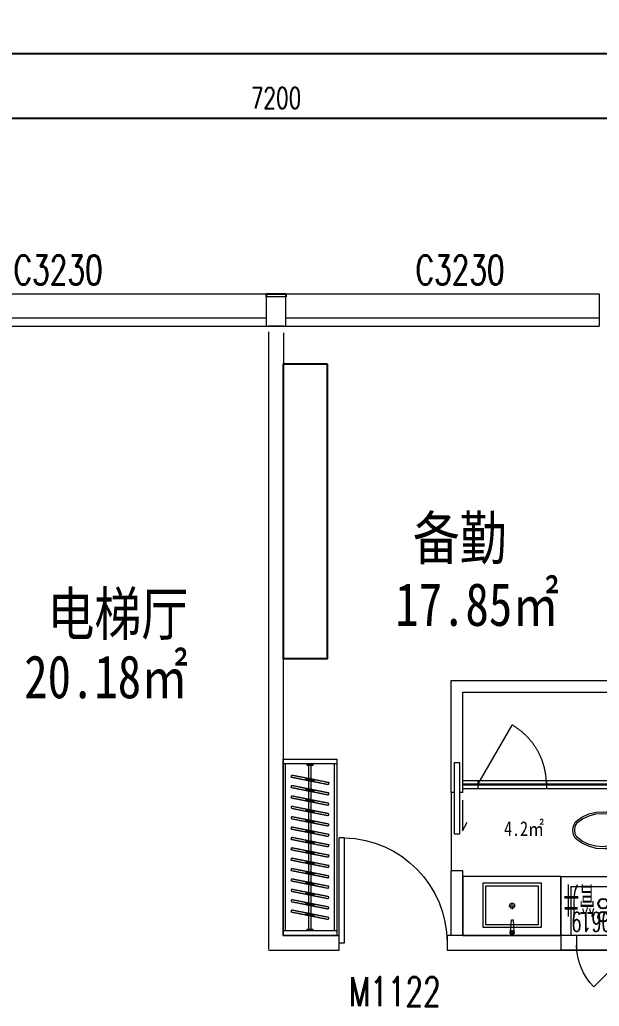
# Model space of a CAD drawing. Header units: millimetres. Extents: x 164760 to 3716174, y -1766400 to 11969.
# Drawn here: x 3686970 to 3692886, y -1642586 to -1632517 of the extents above; entities that cross this region are included whole.
import ezdxf

# ---------------------------------------------------------------- set-up
doc = ezdxf.new("R2010")
doc.units = ezdxf.units.MM
doc.header["$LTSCALE"] = 1000
doc.set_wipeout_variables(frame=1)
for name, pattern in [('DASH', [0.35, 0.25, -0.1]), ('DOT', [0.2, 0.1, -0.1]), ('HIDDEN', [0.375, 0.25, -0.125, 0, 0])]:
    doc.linetypes.add(name, pattern=pattern)
doc.layers.get('0').update_dxf_attribs({"color": 253, "linetype": 'CONTINUOUS'})
doc.layers.get('Defpoints').update_dxf_attribs({"color": 250, "linetype": 'CONTINUOUS', "lineweight": 0})
for name, color, linetype in [('AXIS', 253, 'CONTINUOUS'), ('DIM_LEAD', 253, 'CONTINUOUS'), ('FC-Text Annotation', 253, 'CONTINUOUS'), ('FF-FIXT', 253, 'CONTINUOUS'), ('SURFACE', 253, 'CONTINUOUS'), ('VPIPE-污水', 253, 'CONTINUOUS'), ('VPIPE-热给水', 253, 'CONTINUOUS'), ('VPIPE-给水', 253, 'CONTINUOUS'), ('WINDOW_TEXT', 253, 'CONTINUOUS'), ('填充', 253, 'CONTINUOUS'), ('平面家具', 253, 'CONTINUOUS'), ('洁具', 253, 'CONTINUOUS'), ('风道（排气道）', 253, 'CONTINUOUS')]:
    doc.layers.add(name, color=color, linetype=linetype)
for name, color, linetype, lineweight in [('DOOR【门】', 253, 'CONTINUOUS', 0), ('FF-Door【门】', 253, 'CONTINUOUS', 0), ('FF-FIXT【洁具】', 253, 'CONTINUOUS', 0), ('FF-FURN【成品家具】', 253, 'CONTINUOUS', 0), ('FF-FURN【成品家私】', 253, 'CONTINUOUS', 0), ('FF-Text【平面文字】', 253, 'CONTINUOUS', 0), ('MK【门槛线】', 253, 'CONTINUOUS', 0), ('RC-Dim【天花尺寸】', 253, 'CONTINUOUS', 0), ('RC-Text【天花文字】', 253, 'CONTINUOUS', 0), ('TXT【平面空间文字】', 253, 'CONTINUOUS', 0), ('WALL', 253, 'CONTINUOUS', 0), ('Wall【墙体】', 253, 'CONTINUOUS', 0), ('Wall【新建墙】', 253, 'CONTINUOUS', 0), ('WINDOW', 253, 'CONTINUOUS', 0), ('Xline【辅助线】', 253, 'CONTINUOUS', 0)]:
    doc.layers.add(name, color=color, linetype=linetype, lineweight=lineweight)
doc.styles.add('-宋体', font='', dxfattribs={"width": 0.8})
doc.styles.add('_TCH_DIM_T3', font='SIMPLEX', dxfattribs={"width": 0.7058823529411766, "bigfont": 'GBCBIG'})
doc.styles.add('_TCH_WINDOW', font='SIMPLEX', dxfattribs={"bigfont": 'GBCBIG'})
doc.styles.get("Standard").update_dxf_attribs({"font": 'GBENOR', "bigfont": 'GBCBIG'})
doc.styles.add('SUN', font='romans.shx', dxfattribs={"width": 0.8, "bigfont": 'hzdx.shx'})
doc.styles.add('尺寸标注', font='ARCHS.SHX', dxfattribs={"width": 0.8})
doc.styles.add('文字', font='')
doc.styles.get('-宋体').set_extended_font_data('SimSun')
doc.styles.get('文字').set_extended_font_data('SimSun')
doc.dimstyles.new('_TCH_ARCH&&100', dxfattribs={"dimtxt": 212.5, "dimasz": 100, "dimexe": 250, "dimexo": 300, "dimgap": 100, "dimtad": 1, "dimdec": 0, "dimzin": 0, "dimdsep": 46, "dimtxsty": '_TCH_DIM_T3', "dimblk": 'ARCHTICK', "dimcen": 0.09, "dimclrt": 7, "dimazin": 2, "dimtfac": 1, "dimtdec": 0, "dimtix": 1, "dimtmove": 2, "dimatfit": 3, "dimtolj": 1, "dimtzin": 0, "dimarcsym": 0})
doc.dimstyles.new('海龙1：50', dxfattribs={"dimscale": 50, "dimtxt": 2.5, "dimasz": 1, "dimexe": 1, "dimexo": 1, "dimgap": 0.7, "dimtad": 1, "dimdec": 0, "dimrnd": 5, "dimdsep": 46, "dimtxsty": '尺寸标注', "dimblk": 'ARCHTICK', "dimblk1": 'ARCHTICK', "dimblk2": 'ARCHTICK', "dimcen": 1, "dimclrd": 44, "dimclre": 44, "dimclrt": 2, "dimadec": 0, "dimazin": 0, "dimtfac": 1, "dimtdec": 0, "dimtix": 1, "dimtmove": 2, "dimatfit": 3, "dimldrblk": 'hl_arrow2', "dimfxl": 5, "dimfxlon": 1, "dimarcsym": 0})
doc.dimstyles.new('海龙_1：60', dxfattribs={"dimscale": 60, "dimtxt": 2.25, "dimasz": 1, "dimexe": 1.5, "dimexo": 1, "dimgap": 0.7, "dimtad": 1, "dimdec": 0, "dimrnd": 5, "dimdsep": 46, "dimtxsty": '尺寸标注', "dimblk": 'ARCHTICK', "dimblk1": 'ARCHTICK', "dimblk2": 'ARCHTICK', "dimcen": 1, "dimclrd": 44, "dimclre": 44, "dimclrt": 2, "dimadec": 0, "dimazin": 0, "dimtfac": 1, "dimtdec": 0, "dimtix": 1, "dimtmove": 2, "dimatfit": 3, "dimldrblk": 'hl_arrow2', "dimfxl": 5, "dimfxlon": 1, "dimarcsym": 0})

# ---------------------------------------------------------------- blocks, each defined once
blk = doc.blocks.new('_ArchTick')
at = {"color": 2, "linetype": 'ByBlock', "const_width": 0.4}
blk.add_lwpolyline([(-0.5, -0.5), (0.5, 0.5)], dxfattribs=at)
blk = doc.blocks.new('*D357')
at = {"layer": 'AXIS', "color": 0, "lineweight": -2, "transparency": 16777216}
for p, q in [((3613685.873057759, -1634382.163974717), (3613685.873057759, -1632612.346219262)), ((3707885.873057756, -1634382.163974717), (3707885.873057756, -1632612.346219262)), ((3613685.873057759, -1632862.346219262), (3707885.873057756, -1632862.346219262))]:
    blk.add_line(p, q, dxfattribs=at)
at = {"layer": 'Defpoints', "color": 0, "transparency": 16777216}
for p in [(3707885.873057756, -1632862.346219262), (3613685.873057759, -1634682.163974717), (3707885.873057756, -1634682.163974717)]:
    blk.add_point(p, dxfattribs=at)
at = {"layer": 'AXIS', "color": 0, "lineweight": -2, "transparency": 16777216, "xscale": 100, "yscale": 100, "zscale": 100, "rotation": 180}
blk.add_blockref('_ArchTick', (3613685.873057759, -1632862.346219262), dxfattribs=at)
at = {"layer": 'AXIS', "color": 0, "lineweight": -2, "transparency": 16777216, "xscale": 100, "yscale": 100, "zscale": 100}
blk.add_blockref('_ArchTick', (3707885.873057756, -1632862.346219262), dxfattribs=at)
at = {"layer": 'AXIS', "color": 7, "transparency": 16777216, "insert": (3660785.873057757, -1632656.096219262), "char_height": 212.5, "attachment_point": 5, "style": '_TCH_DIM_T3'}
blk.add_mtext('\\A1;94200', dxfattribs=at)
blk = doc.blocks.new('*D351')
at = {"layer": 'AXIS', "color": 0, "lineweight": -2, "transparency": 16777216}
for p, q in [((3685985.873057873, -1634376.586254586), (3685985.873057873, -1633271.241374705)), ((3693185.873057873, -1634376.586254586), (3693185.873057873, -1633271.241374705)), ((3685985.873057873, -1633521.241374705), (3693185.873057873, -1633521.241374705))]:
    blk.add_line(p, q, dxfattribs=at)
at = {"layer": 'Defpoints', "color": 0, "transparency": 16777216}
for p in [(3693185.873057873, -1633521.241374705), (3685985.873057873, -1634676.586254586), (3693185.873057873, -1634676.586254586)]:
    blk.add_point(p, dxfattribs=at)
at = {"layer": 'AXIS', "color": 0, "lineweight": -2, "transparency": 16777216, "xscale": 100, "yscale": 100, "zscale": 100, "rotation": 180}
blk.add_blockref('_ArchTick', (3685985.873057873, -1633521.241374705), dxfattribs=at)
at = {"layer": 'AXIS', "color": 0, "lineweight": -2, "transparency": 16777216, "xscale": 100, "yscale": 100, "zscale": 100}
blk.add_blockref('_ArchTick', (3693185.873057873, -1633521.241374705), dxfattribs=at)
at = {"layer": 'AXIS', "color": 7, "transparency": 16777216, "insert": (3689585.873057873, -1633314.991374704), "char_height": 212.5, "attachment_point": 5, "style": '_TCH_DIM_T3'}
blk.add_mtext('\\A1;7200', dxfattribs=at)
blk = doc.blocks.new('$WINLIB2D$00000004')
for p, q in [((-0.5, 0.5), (0.5, 0.5)), ((-0.5, 0.5), (-0.5, -0.5)), ((0.5, -0.5), (0.5, 0.5)), ((-0.5, 0.2405796575893152), (0.5, 0.2405796575893152)), ((-0.5, -0.5), (0.5, -0.5))]:
    blk.add_line(p, q)
blk = doc.blocks.new('$DorLib2D$00000001')
for p, q in [((0.45, 0.975), (0.5000000000000002, 0.975)), ((0.45, 0), (0.45, 0.975)), ((0.5, 0), (0.5, 0.975)), ((0.5, 0), (0.45, 0))]:
    blk.add_line(p, q)
at = {"lineweight": 13}
blk.add_arc((0.475, 0), 0.975, 91.4692835813538, 180, dxfattribs=at)
blk = doc.blocks.new('海龙0513102899', base_point=(-3246.28153091604, 722.7829152306076))
for points in [[(-3521.282388894168, 2472.783192811764), (-3521.282439363469, 2522.783192811739), (-2971.282439363749, 2522.783747974056), (-2971.282388894448, 2472.783747974082)], [(-3521.28062246833, 722.7829152306076), (-3521.282439363469, 2522.783192811767), (-2971.282439363749, 2522.783747974085), (-2971.28062246861, 722.7834703929256)], [(-2971.280672937912, 772.7834703929284), (-2971.28062246861, 722.7834703929537), (-3521.28062246833, 722.7829152306361), (-3521.280672937632, 772.7829152306107)]]:
    blk.add_lwpolyline(points, close=True)
at = {"color": 8}
for points in [[(-3496.280672937645, 772.782940465233), (-3496.282388894181, 2472.783218046443)], [(-2996.280672937899, 772.7834451582493), (-2996.282388894435, 2472.78372273946)]]:
    blk.add_lwpolyline(points, dxfattribs=at)
for points in [[(-3276.282373753502, 2457.783440111375), (-3276.282388894292, 2472.783440111367), (-3216.282388894323, 2472.783500674529), (-3216.282373753533, 2457.783500674536)], [(-3276.282373753502, 2457.783440111375), (-3276.282388894292, 2472.783440111367), (-3216.282388894323, 2472.783500674529), (-3216.282373753533, 2457.783500674536)], [(-3216.280688078577, 787.7832230933171), (-3216.280672937787, 772.7832230933248), (-3276.280672937757, 772.7831625301636), (-3276.280688078547, 787.7831625301559)]]:
    blk.add_lwpolyline(points, close=True, dxfattribs=at)
at = {"color": 8, "linetype": 'DASH', "ltscale": 0.006}
for points in [[(-3258.780688078556, 787.7831801944081), (-3258.782373753511, 2457.783457775633)], [(-3233.780688078569, 787.7832054290589), (-3233.782373753524, 2457.783483010285)]]:
    blk.add_lwpolyline(points, dxfattribs=at)
for points in [[(-3059.919637876657, 2261.204216972567), (-3437.522046646457, 2336.313609802262), (-3432.644813345827, 2360.833246735365), (-3055.042404576028, 2285.723853905671)], [(-3209.489423168591, 2290.955340106407), (-3287.952261354523, 2306.562486668422), (-3283.075028053894, 2331.082123601525), (-3204.612189867962, 2315.474977039511)], [(-3208.026253178402, 2298.311231186338), (-3286.489091364334, 2313.918377748353), (-3284.538198044083, 2323.726232521595), (-3206.075359858151, 2308.11908595958)], [(-3059.919531000472, 2155.321847703087), (-3437.521939770272, 2230.431240532781), (-3432.644706469643, 2254.950877465885), (-3055.042297699843, 2179.841484636191)], [(-3209.489316292406, 2185.072970836927), (-3287.952154478338, 2200.680117398942), (-3283.074921177708, 2225.199754332045), (-3204.612082991776, 2209.592607770031)], [(-3208.026146302218, 2192.428861916858), (-3286.48898448815, 2208.036008478873), (-3284.538091167898, 2217.843863252114), (-3206.075252981966, 2202.2367166901)], [(-3059.919424124287, 2049.439478433607), (-3437.521832894087, 2124.548871263302), (-3432.644599593458, 2149.068508196405), (-3055.042190823658, 2073.959115366711)], [(-3209.489209416221, 2079.190601567447), (-3287.952047602153, 2094.797748129462), (-3283.074814301524, 2119.317385062565), (-3204.611976115592, 2103.710238500551)], [(-3059.919317248102, 1943.557109164127), (-3437.521726017902, 2018.666501993822), (-3432.644492717273, 2043.186138926925), (-3055.042083947473, 1968.076746097231)], [(-3208.026039426033, 2086.546492647379), (-3286.488877611965, 2102.153639209393), (-3284.537984291713, 2111.961493982634), (-3206.075146105781, 2096.35434742062)], [(-3059.919210371918, 1837.674739894647), (-3437.521619141718, 1912.784132724342), (-3432.644385841088, 1937.303769657445), (-3055.041977071288, 1862.194376827751)], [(-3209.489102540036, 1973.308232297967), (-3287.951940725968, 1988.915378859982), (-3283.074707425339, 2013.435015793086), (-3204.611869239407, 1997.827869231071)], [(-3208.025932549848, 1980.664123377898), (-3286.488770735779, 1996.271269939913), (-3284.537877415528, 2006.079124713155), (-3206.075039229596, 1990.47197815114)], [(-3059.919103495733, 1731.792370625167), (-3437.521512265533, 1806.901763454861), (-3432.644278964903, 1831.421400387965), (-3055.041870195103, 1756.312007558271)], [(-3209.488995663851, 1867.425863028487), (-3287.951833849783, 1883.033009590502), (-3283.074600549154, 1907.552646523605), (-3204.611762363222, 1891.945499961591)], [(-3208.025825673663, 1874.781754108419), (-3286.488663859595, 1890.388900670433), (-3284.537770539343, 1900.196755443674), (-3206.074932353411, 1884.58960888166)], [(-3059.918996619548, 1625.910001355687), (-3437.521405389347, 1701.019394185381), (-3432.644172088718, 1725.539031118485), (-3055.041763318918, 1650.429638288791)], [(-3209.488888787666, 1761.543493759007), (-3287.951726973599, 1777.150640321021), (-3283.074493672969, 1801.670277254125), (-3204.611655487037, 1786.063130692111)], [(-3208.025718797478, 1768.899384838938), (-3286.48855698341, 1784.506531400953), (-3284.537663663158, 1794.314386174194), (-3206.074825477227, 1778.70723961218)], [(-3059.918889743363, 1520.027632086207), (-3437.521298513163, 1595.137024915901), (-3432.644065212533, 1619.656661849005), (-3055.041656442734, 1544.547269019311)], [(-3209.488781911482, 1655.661124489527), (-3287.951620097414, 1671.268271051541), (-3283.074386796784, 1695.787907984646), (-3204.611548610852, 1680.180761422631)], [(-3208.025611921293, 1663.017015569458), (-3286.488450107226, 1678.624162131473), (-3284.537556786973, 1688.432016904714), (-3206.074718601041, 1672.8248703427)], [(-3059.918782867178, 1414.145262816727), (-3437.521191636978, 1489.254655646421), (-3432.643958336348, 1513.774292579525), (-3055.041549566548, 1438.664899749831)], [(-3209.488675035297, 1549.778755220047), (-3287.951513221229, 1565.385901782061), (-3283.0742799206, 1589.905538715165), (-3204.611441734667, 1574.298392153151)], [(-3208.025505045109, 1557.134646299978), (-3286.488343231041, 1572.741792861993), (-3284.537449910788, 1582.549647635234), (-3206.074611724857, 1566.94250107322)], [(-3209.488568159112, 1443.896385950567), (-3287.951406345044, 1459.503532512582), (-3283.074173044415, 1484.023169445685), (-3204.611334858483, 1468.416022883671)], [(-3208.025398168923, 1451.252277030499), (-3286.488236354855, 1466.859423592513), (-3284.537343034604, 1476.667278365754), (-3206.074504848672, 1461.06013180374)], [(-3059.918675990993, 1308.262893547247), (-3437.521084760793, 1383.372286376941), (-3432.643851460163, 1407.891923310045), (-3055.041442690364, 1332.782530480351)], [(-3209.488461282927, 1338.014016681087), (-3287.951299468859, 1353.621163243101), (-3283.074066168229, 1378.140800176205), (-3204.611227982297, 1362.533653614191)], [(-3208.025291292738, 1345.369907761018), (-3286.488129478671, 1360.977054323033), (-3284.537236158419, 1370.784909096274), (-3206.074397972487, 1355.17776253426)], [(-3059.918569114808, 1202.380524277767), (-3437.520977884608, 1277.489917107461), (-3432.643744583979, 1302.009554040565), (-3055.041335814179, 1226.900161210871)], [(-3209.488354406742, 1232.131647411607), (-3287.951192592674, 1247.738793973621), (-3283.073959292045, 1272.258430906725), (-3204.611121106113, 1256.651284344711)], [(-3208.025184416554, 1239.487538491538), (-3286.488022602486, 1255.094685053553), (-3284.537129282234, 1264.902539826794), (-3206.074291096302, 1249.29539326478)], [(-3059.918462238623, 1096.498155008287), (-3437.520871008423, 1171.607547837981), (-3432.643637707793, 1196.127184771085), (-3055.041228937994, 1121.017791941391)], [(-3209.488247530558, 1126.249278142127), (-3287.951085716489, 1141.856424704141), (-3283.07385241586, 1166.376061637245), (-3204.611014229928, 1150.768915075231)], [(-3208.025077540369, 1133.605169222058), (-3286.487915726301, 1149.212315784073), (-3284.537022406049, 1159.020170557314), (-3206.074184220117, 1143.4130239953)], [(-3059.918355362439, 990.6157857388071), (-3437.520764132238, 1065.725178568501), (-3432.643530831609, 1090.244815501605), (-3055.041122061809, 1015.135422671911)], [(-3209.488140654372, 1020.366908872647), (-3287.950978840304, 1035.974055434661), (-3283.073745539675, 1060.493692367765), (-3204.610907353743, 1044.886545805751)], [(-3208.024970664184, 1027.722799952578), (-3286.487808850116, 1043.329946514593), (-3284.536915529864, 1053.137801287834), (-3206.074077343932, 1037.53065472582)], [(-3059.918248486253, 884.7334164693272), (-3437.520657256054, 959.8428092990214), (-3432.643423955424, 984.3624462321253), (-3055.041015185624, 909.2530534024309)], [(-3209.488033778188, 914.4845396031671), (-3287.950871964119, 930.0916861651815), (-3283.07363866349, 954.6113230982852), (-3204.610800477558, 939.004176536271)], [(-3208.024863787999, 921.8404306830982), (-3286.487701973931, 937.4475772451127), (-3284.53680865368, 947.2554320183544), (-3206.073970467747, 931.64828545634)]]:
    blk.add_lwpolyline(points, close=True, dxfattribs=at)
blk = doc.blocks.new('A$C78EA0098')
at = {"color": 33, "linetype": 'Continuous'}
for p, q in [((47.00000128359533, 353.7500000006403), (90.00000128336251, 353.7500000006403)), ((68.50000128359534, 375.2500000005239), (68.50000128359534, 332.2500000007567))]:
    blk.add_line(p, q, dxfattribs=at)
for p, q in [((4.999999124091118, 24.99999973730883, 9.256461575e-07), (81.00000097975135, 24.99999973725062, 9.256461575e-07)), ((81.00000097951852, -25.00000026274938, 3.560162716e-07), (81.00000097951852, 24.99999973725062, 3.560162716e-07)), ((81.00000097951852, 19.99999973730882, 9.256461575e-07), (87.98346753581427, 19.99999973725062, 9.256461575e-07)), ((84.0000009795185, 24.99999973725062, 9.256461575e-07), (114.0000009795185, 24.99999973725062, 9.256461575e-07)), ((84.0000009795185, 19.99999973730882, 3.560162716e-07), (84.0000009795185, 24.99999973725062, 3.560162716e-07)), ((114.0000009795185, -25.00000026274938, -2.136136142e-07), (114.0000009795185, 24.99999973725062, 3.560162716e-07)), ((4.999999124091118, -25.00000026274938, 3.560162716e-07), (81.00000097951852, -25.00000026274938, 3.560162716e-07)), ((81.00000097951852, -20.00000026274938, 3.560162716e-07), (87.98346753581427, -20.00000026274938, 3.560162716e-07)), ((84.0000009795185, -25.00000026274938, 3.560162716e-07), (84.0000009795185, -20.00000026274938, 3.560162716e-07)), ((84.00000097975135, -25.00000026274938, 3.560162716e-07), (114.0000009795185, -25.00000026274938, 3.560162716e-07))]:
    blk.add_line(p, q)
for points in [[(1.4293473214e-06, 383.7500000006403), (20.00000113737769, 383.7500000006403), (20.00000113737769, 323.7500000006403), (1.4293473214e-06, 323.7500000006403)], [(20.00000113737769, 368.7500000006403), (85.00000121048652, 368.7500000006403), (85.00000121048652, 338.7500000006403), (20.00000113737769, 338.7500000006403)], [(6.619375199e-07, 226.0000000006403), (3.000000408617779, 226.0000000006403), (3.000000408617779, 174.0000000006403), (6.619375199e-07, 174.0000000006403)], [(3.000000408617779, 212.5000000006403), (33.50000047450885, 212.5000000006403), (33.50000047450885, 187.5000000006403), (3.000000408617779, 187.5000000006403)], [(0, 90), (4.999999124091118, 90), (4.999999124091118, -90), (0, -90)]]:
    blk.add_lwpolyline(points, close=True)
for centre, radius in [((68.50000128359534, 353.7500000006403), 11.49999999988358), ((104.0000009795185, -2.62807589e-07, 7.12013287e-08), 5)]:
    blk.add_circle(centre, radius, dxfattribs=at)
blk.add_arc((57.75000097928568, -2.627493814e-07, 9.256461575e-07), 36.2500000002529, 316.397181032414, 43.60281896758604)
blk = doc.blocks.new('*D47')
at = {"layer": 'Defpoints', "color": 0, "transparency": 16777216}
for p in [(-5.209235144779087, 3045.19057629048), (68.91935548558845, 3045.19057629048), (-5.209235144779087, 2145.190576300259)]:
    blk.add_point(p, dxfattribs=at)
at = {"layer": 'RC-Dim【天花尺寸】', "color": 44, "lineweight": -2, "transparency": 16777216}
for p, q in [((44.79076485522092, 3045.19057629048), (143.9193554855885, 3045.19057629048)), ((68.91935548558865, 2145.190576300259), (68.91935548558845, 3045.19057629048)), ((44.79076485522092, 2145.190576300259), (143.9193554855886, 2145.190576300259))]:
    blk.add_line(p, q, dxfattribs=at)
at = {"layer": 'RC-Dim【天花尺寸】', "color": 44, "lineweight": -2, "transparency": 16777216, "xscale": 50, "yscale": 50, "zscale": 50}
for p, rotation in [((68.91935548558845, 3045.19057629048), 90), ((68.91935548558865, 2145.190576300259), 270)]:
    blk.add_blockref('_ArchTick', p, dxfattribs=dict(at, rotation=rotation))
at = {"layer": 'RC-Dim【天花尺寸】', "color": 2, "transparency": 16777216, "insert": (-24.67439451441072, 2595.190576295369), "char_height": 112.5, "attachment_point": 5, "rotation": 90, "style": '尺寸标注'}
blk.add_mtext('900', dxfattribs=at)
blk = doc.blocks.new('hl_arrow2')
at = {"color": 2}
blk.add_line((-0.221303783804, 2.183e-12), (-1, 5.72e-13), dxfattribs=at)
blk.add_lwpolyline([(-0.221303783804, 0), (-0.861040435366, -0.688592459968), (-0.653754463034, -0.862470062348), (0, 0), (-0.653754463034, 0.862470062348), (-0.861040435366, 0.688592459968)], close=True, dxfattribs=at)
for points in [[(-0.861040435366, 0.688592459968), (-0.653754463034, 0.862470062348), (-0.221303783804, 0), (0, 0)], [(-0.861040435366, -0.688592459968), (-0.653754463034, -0.862470062348), (-0.221303783804, 0), (0, 0)]]:
    blk.add_solid(points, dxfattribs=at)
blk = doc.blocks.new('PQD')
at = {"layer": '填充'}
h = blk.add_hatch(dxfattribs=at)
h.set_pattern_fill('DOTS', color=256, scale=10, style=0)
h.set_pattern_definition([(0, (0, 0), (7.9375, 15.875), [0, -15.875])])
h.paths.add_polyline_path([(517039.3606534046, 222520.7432957545), (516799.3606534047, 222520.7432957545), (516799.3606534047, 222330.7432957545), (516857.0893016653, 222450.5852683169)])
blk.add_lwpolyline([(516799.3606534047, 222330.7432957545), (516857.0893016653, 222450.5852683169), (517039.3606534046, 222520.7432957545)], dxfattribs=at)
at = {"layer": '风道（排气道）'}
for points in [[(516769.3606534046, 222550.7432957545), (517069.3606534046, 222550.7432957545), (517069.3606534046, 222300.7432957546), (516769.3606534046, 222300.7432957546)], [(516799.3606534047, 222520.7432957545), (517039.3606534046, 222520.7432957545), (517039.3606534046, 222330.7432957545), (516799.3606534047, 222330.7432957545)]]:
    blk.add_lwpolyline(points, close=True, dxfattribs=at)
blk = doc.blocks.new('$DorLib2D$00000114')
at = {"color": 0}
blk.add_line((0.4999999999999965, 3.6e-15), (-0.2071067811864751, 0.7071067811864858), dxfattribs=at)
blk.add_arc((0.5000000000013856, -1.1546e-12), 1.000000000001696, 135, 180, dxfattribs=at)
blk = doc.blocks.new('ZL_08130967')
at = {"layer": 'WINDOW'}
for p, q in [((-300.0000002686866, -374.2640686905361), (300.000000268803, -374.2640686906525)), ((-300.0000002686866, -374.2640686905361), (-300.0000002686866, -524.2640686903324)), ((300.000000268803, -524.2640686906525), (300.000000268803, -374.2640686906526)), ((-300.000000268803, -524.2640686906525), (300.000000268803, -524.2640686906525))]:
    blk.add_line(p, q, dxfattribs=at)
at = {"layer": 'WINDOW', "xscale": -600, "yscale": 600, "zscale": -600}
blk.add_blockref('$DorLib2D$00000114', (2.594897524e-07, -424.2640687119565), dxfattribs=at)
blk = doc.blocks.new('ZL_08155714')
at = {"layer": 'VPIPE-污水'}
blk.add_circle((-129.1592930657789, -712.0164852384477), 50, dxfattribs=at)
at = {"layer": 'VPIPE-热给水'}
blk.add_circle((153.8974417122081, -888.4944701527711), 50, dxfattribs=at)
at = {"layer": 'VPIPE-给水'}
blk.add_circle((153.8974417112767, -754.4488298522773), 50, dxfattribs=at)
at = {"layer": 'WALL'}
for p, q in [((-314.6437028925866, -1164.930908717448), (-314.6437028953806, -414.930906051537)), ((-314.6437028953806, -414.930906051537), (585.3562970589846, -414.9309060524683)), ((585.3562970589846, -1164.930908717215), (585.3562970589846, -414.9309060524683)), ((-214.64370288793, -1064.930908736074), (-214.6437028869986, -564.9309060706291)), ((-214.6437028869986, -564.9309060706291), (485.356297058519, -564.9309060713276)), ((485.356297058519, -1064.930908717681), (485.356297058519, -564.9309060713276)), ((485.356297058519, -1064.930908717681), (-214.6437028902583, -1064.930908714421)), ((585.3562970589846, -1164.930908717215), (-314.6437028925866, -1164.930908717448))]:
    blk.add_line(p, q, dxfattribs=at)
at = {"layer": 'WINDOW'}
for p, q in [((-175.1417361088097, -414.9309060522354), (424.8582644285634, -414.9309060522354)), ((-175.1417361088097, -414.9309060522354), (-175.1417361088097, -564.9309060520026)), ((424.8582644285634, -564.9309060522354), (424.8582644285634, -414.9309060522354)), ((-175.1417361088097, -564.9309060522354), (424.8582644285634, -564.9309060522354))]:
    blk.add_line(p, q, dxfattribs=at)
at = {"layer": 'DOOR【门】', "rotation": 359.9999999999407}
blk.add_blockref('ZL_08130967', (124.8582641605362, -40.66683738032679), dxfattribs=at)
at = {"layer": '洁具'}
blk.add_blockref('PQD', (-516984.0043562921, -223365.674204469), dxfattribs=at)
at = {"layer": 'TXT【平面空间文字】', "color": 3, "ltscale": 100, "style": 'SUN', "width": 0.6}
blk.add_text('FM丙0619', height=200, dxfattribs=at).set_placement((-262.7201560644175, -802.7310877612123, 8.09054457e-08))
at = {"layer": 'TXT【平面空间文字】', "width": 0.75}
blk.add_text('管井', height=300, dxfattribs=at).set_placement((236.4133385177701, -1085.331863474101))
blk = doc.blocks.new('A$C5D954283')
at = {"color": 8}
for p, q in [((-4.032000000006519, 505.5152297301683), (-26.20799999998417, 505.5152297301683)), ((1.164153e-10, 532.1264297300949), (1.164153e-10, 509.5472297300585)), ((25.80480000015814, 505.5152297301683), (4.032000000006519, 505.5152297301683)), ((1.164153e-10, 501.4832297300454), (1.164153e-10, 478.5008297301828)), ((-5.039999999920837, 230.0399999998044), (-32.7599999998929, 230.0399999998044)), ((1.164153e-10, 235.0799999996088), (1.164153e-10, 263.807999999728)), ((1.164153e-10, 225), (1.164153e-10, 196.2719999998808)), ((32.25600000005215, 230.0399999998044), (5.040000000037252, 230.0399999998044))]:
    blk.add_line(p, q, dxfattribs=at)
at = {"color": 0, "linetype": 'Continuous'}
for p, q in [((-11.15956800000276, 374.2569191276562), (-17.54950176004786, 495.4865680530201)), ((15.14995655568782, 492.2146877725608), (4.840431999997235, 374.2569191276562)), ((4.840431999997235, 374.2569191276562), (-11.15956799988635, 374.2569191276562))]:
    blk.add_line(p, q, dxfattribs=at)
at = {"color": 8, "ltscale": 1000, "const_width": 0.448}
blk.add_lwpolyline([(1.164153e-10, 505.7392297300975, -1), (1.164153e-10, 505.2912297302391, -1)], format="xyb", close=True, dxfattribs=at)
at = {"color": 0, "linetype": 'Continuous'}
blk.add_lwpolyline([(300, 0), (300, 450), (-300, 450), (-300, 0)], close=True, dxfattribs=at)
at = {"color": 8}
blk.add_lwpolyline([(270, 30), (270.0000000001164, 420), (-270, 420), (-270, 30)], close=True, dxfattribs=at)
at = {"color": 8, "const_width": 0.8399999999999997}
blk.add_lwpolyline([(0.1400000000139698, 230.4599999999628, -0.9999999999999998), (0.1400000000139698, 229.6199999998789, -0.9999999999999998)], format="xyb", close=True, dxfattribs=at)
at = {"color": 0, "linetype": 'Continuous'}
blk.add_circle((1.164153e-10, 505.5152297301683), 20.16, dxfattribs=at)
at = {"color": 8}
for centre, radius in [((0.2651944293174893, 505.7008297301363), 16.25438224187546), ((1.164153e-10, 230.0399999998044), 25.2)]:
    blk.add_circle(centre, radius, dxfattribs=at)
blk = doc.blocks.new('*D48')
at = {"layer": 'Defpoints', "color": 0, "transparency": 16777216}
for p in [(1114.087682109326, 1164.930908207782), (1114.087682108861, 564.9309082040565), (1128.398719689809, 564.9309082040565)]:
    blk.add_point(p, dxfattribs=at)
at = {"layer": 'Xline【辅助线】', "color": 44, "lineweight": -2, "transparency": 16777216}
for p, q in [((1128.398719689809, 1164.930908207782), (1218.39871968981, 1164.930908207782)), ((1128.398719689809, 1164.930908207782), (1128.398719689809, 564.9309082040565)), ((1128.398719689809, 564.9309082040565), (1218.39871968981, 564.9309082040565))]:
    blk.add_line(p, q, dxfattribs=at)
at = {"layer": 'Xline【辅助线】', "color": 44, "lineweight": -2, "transparency": 16777216, "xscale": 60, "yscale": 60, "zscale": 60}
for p, rotation in [((1128.398719689809, 1164.930908207782), 90), ((1128.398719689809, 564.9309082040565), 270)]:
    blk.add_blockref('_ArchTick', p, dxfattribs=dict(at, rotation=rotation))
at = {"layer": 'Xline【辅助线】', "color": 2, "transparency": 16777216, "insert": (1018.89871968981, 864.9309082059189), "char_height": 135, "attachment_point": 5, "rotation": 90, "style": '尺寸标注'}
blk.add_mtext('600', dxfattribs=at)
blk = doc.blocks.new('*D49')
at = {"layer": 'Defpoints', "color": 0, "transparency": 16777216}
for p in [(114.0876816825, 755.2853322490118), (114.0876821107231, 564.930905953981), (1114.08768210886, 564.9309082035905)]:
    blk.add_point(p, dxfattribs=at)
at = {"layer": 'RC-Dim【天花尺寸】', "color": 44, "lineweight": -2, "transparency": 16777216}
for p, q in [((114.0876819982426, 614.930905953981), (114.0876815137793, 830.2853322490118)), ((1114.08768199638, 614.9309082035905), (1114.087681511916, 830.2853344986212)), ((1114.087681680637, 755.2853344986212), (114.0876816825, 755.2853322490118))]:
    blk.add_line(p, q, dxfattribs=at)
at = {"layer": 'RC-Dim【天花尺寸】', "color": 44, "lineweight": -2, "transparency": 16777216, "xscale": 50, "yscale": 50, "zscale": 50}
for p, rotation in [((114.0876816825, 755.2853322490118), 180.0000001288931), ((1114.087681680637, 755.2853344986212), 1.288931362e-07)]:
    blk.add_blockref('_ArchTick', p, dxfattribs=dict(at, rotation=rotation))
at = {"layer": 'RC-Dim【天花尺寸】', "color": 2, "transparency": 16777216, "insert": (614.0876814762918, 846.5353333738166), "char_height": 112.5, "attachment_point": 5, "rotation": 1.2889312417295742e-07, "style": '尺寸标注'}
blk.add_mtext('1000', dxfattribs=at)
blk = doc.blocks.new('ZL_08127082')
at = {"layer": 'FF-FIXT【洁具】'}
for p, q in [((-184.0723225633846, -108.7700514605967), (-150.6046904385439, 0)), ((146.4211623065057, 0), (-150.6046904385439, 0)), ((-133.8707755542127, 0), (-133.8707755542127, -83.66927795595257)), ((133.8707755542127, 0), (133.8707755542127, -83.66927795595257)), ((146.4211623065057, 0), (179.8888932532863, -117.1369100807933)), ((-133.8707755542127, -83.66927795595257), (-184.0723225633846, -138.0542542752809)), ((133.8707755542127, -83.66927795595257), (-133.8707755542127, -83.66927795595257)), ((-20.91729478345951, -37.65116025687894), (-16.73386547336122, -33.46773094678065)), ((-20.91729478345951, -41.83458956703543), (-20.91729478345951, -37.65116025687894)), ((-16.73386547336122, -46.01811769907363), (-20.91729478345951, -41.83458956703543)), ((-16.73386547336122, -33.46773094678065), (-12.55043616326293, -33.46773094678065)), ((-12.55043616326293, -50.20154700923012), (-16.73386547336122, -46.01811769907363)), ((-12.55043616326293, -33.46773094678065), (-4.18347872106824, -29.28420281474246)), ((4.18347872106824, -50.20154700923012), (-12.55043616326293, -50.20154700923012)), ((-4.18347872106824, -29.28420281474246), (4.18347872106824, -33.46773094678065)), ((4.18347872106824, -33.46773094678065), (12.55033734132303, -33.46773094678065)), ((12.55033734132303, -46.01811769907363), (4.18347872106824, -50.20154700923012)), ((12.55033734132303, -33.46773094678065), (16.73386547336122, -37.65116025687894)), ((16.73386547336122, -41.83458956703543), (12.55033734132303, -46.01811769907363)), ((16.73386547336122, -37.65116025687894), (16.73386547336122, -41.83458956703543)), ((133.8707755542127, -83.66927795595257), (179.8888932532863, -138.0542542752809)), ((-196.6227093156776, -221.7235322312918), (-184.0723225633846, -108.7700514605967)), ((-179.8888932532863, -142.2376835854375), (-4.94109699503e-05, -133.8708249651827)), ((-50.20159642014187, -213.3565747890971), (-50.20159642014187, -200.8061880368041)), ((-50.20159642014187, -200.8061880368041), (46.01806828810367, -200.8061880368041)), ((-4.94109699503e-05, -133.8708249651827), (-4.94109699503e-05, -138.0542542752809)), ((-4.94109699503e-05, -133.8708249651827), (175.7053651212482, -142.2376835854375)), ((46.01806828810367, -200.8061880368041), (46.01806828810367, -213.3565747890971)), ((184.0723225634429, -133.8708249651827), (175.7053651212482, -142.2376835854375)), ((179.8888932532863, -117.1369100807933), (196.6227093157358, -234.2739189835847)), ((184.0723225634429, -125.503867522988), (184.0723225634429, -133.8708249651827)), ((-188.255850695481, -334.6770130019868), (-196.6227093156776, -221.7235322312918)), ((-188.255850695481, -363.9612158167292), (-179.8888932532863, -284.4754659928149)), ((-179.8888932532863, -284.4754659928149), (-150.6046904385439, -213.3565747890971)), ((-171.5219358111499, -372.3281732589239), (-163.1550771908951, -301.2092820552061)), ((-163.1550771908951, -301.2092820552061), (-138.0543036862509, -234.2739189835847)), ((-150.6046904385439, -204.9896173469024), (-104.5865727394703, -204.9896173469024)), ((-150.6046904385439, -213.3565747890971), (-150.6046904385439, -204.9896173469024)), ((-138.0543036862509, -234.2739189835847), (-150.6046904385439, -213.3565747890971)), ((146.4211623065057, -213.3565747890971), (-150.6046904385439, -213.3565747890971)), ((133.8707755542127, -234.2739189835847), (-138.0543036862509, -234.2739189835847)), ((-104.5865727394703, -204.9896173469024), (-104.5865727394703, -213.3565747890971)), ((46.01806828810367, -213.3565747890971), (-50.20159642014187, -213.3565747890971)), ((100.4030446074321, -204.9896173469024), (100.4030446074321, -213.3565747890971)), ((146.4211623065057, -204.9896173469024), (100.4030446074321, -204.9896173469024)), ((133.8707755542127, -234.2739189835847), (146.4211623065057, -213.3565747890971)), ((133.8707755542127, -234.2739189835847), (158.9715490588569, -301.2092820552061)), ((146.4211623065057, -213.3565747890971), (146.4211623065057, -204.9896173469024)), ((146.4211623065057, -213.3565747890971), (175.7053651212482, -284.4754659928149)), ((158.9715490588569, -301.2092820552061), (167.3385065010516, -372.3281732589239)), ((175.7053651212482, -284.4754659928149), (188.2557518735411, -363.9612158167292)), ((196.6227093157358, -234.2739189835847), (188.2557518735411, -351.4108290644363)), ((-184.0723225633846, -439.2635363305453), (-188.255850695481, -363.9612158167292)), ((-167.3385065009934, -443.4469656406435), (-171.5219358111499, -372.3281732589239)), ((167.3385065010516, -372.3281732589239), (163.1549783689552, -443.4469656406435)), ((188.2557518735411, -363.9612158167292), (184.0723225634429, -439.2635363305453)), ((-167.3385065009934, -514.5658568443614), (-184.0723225633846, -439.2635363305453)), ((-146.4211623065057, -510.3824275342049), (-167.3385065009934, -443.4469656406435)), ((163.1549783689552, -443.4469656406435), (146.4211623065057, -510.3824275342049)), ((184.0723225634429, -439.2635363305453), (163.1549783689552, -514.5658568443614)), ((-133.8707755542127, -585.684748048021), (-167.3385065009934, -514.5658568443614)), ((-117.1369594918215, -577.3177906058263), (-146.4211623065057, -510.3824275342049)), ((-87.85275667707901, -648.436681809544), (-133.8707755542127, -585.684748048021)), ((-75.30236992478603, -635.8862950572511), (-117.1369594918215, -577.3177906058263)), ((112.9534313597833, -577.3177906058263), (71.11884179274784, -631.7027669251547)), ((129.6873462441144, -585.684748048021), (83.66922854504082, -648.436681809544)), ((146.4211623065057, -510.3824275342049), (112.9534313597833, -577.3177906058263)), ((163.1549783689552, -514.5658568443614), (129.6873462441144, -585.684748048021)), ((-46.01806828810367, -669.3539271820919), (-87.85275667707901, -648.436681809544)), ((-41.83463897800538, -652.6201111196423), (-75.30236992478603, -631.7027669251547)), ((-4.94109699503e-05, -677.7208846242283), (-46.01806828810367, -669.3539271820919)), ((-4.94109699503e-05, -656.8035404297407), (-41.83463897800538, -652.6201111196423)), ((37.6511108459672, -652.6201111196423), (-4.94109699503e-05, -656.8035404297407)), ((46.01806828810367, -669.3539271820919), (-4.94109699503e-05, -677.7208846242283)), ((75.30227110284613, -631.7027669251547), (37.6511108459672, -652.6201111196423)), ((83.66922854504082, -648.436681809544), (46.01806828810367, -669.3539271820919))]:
    blk.add_line(p, q, dxfattribs=at)
blk = doc.blocks.new('ZL_08123655')
at = {"layer": 'FF-FIXT【洁具】'}
for p, q in [((-184.0723225633846, -138.0542542752809), (-188.255850695481, -129.6872968331445)), ((-179.8888932532863, -142.2376835854375), (-184.0723225633846, -138.0542542752809))]:
    blk.add_line(p, q, dxfattribs=at)
at = {"layer": 'DIM_LEAD'}
blk.add_blockref('ZL_08127082', (0, 0), dxfattribs=at)
blk = doc.blocks.new('DOORBLK101')
at = {"layer": 'FF-Door【门】'}
blk.add_line((-0.5, 0), (2e-16, 0.8660254037844385), dxfattribs=at)
at = {"layer": 'FF-Door【门】', "color": 8, "linetype": 'HIDDEN', "ltscale": 15}
blk.add_arc((-0.5, 0), 1, 0, 60, dxfattribs=at)
blk = doc.blocks.new('*D50')
at = {"layer": 'Defpoints', "color": 0, "transparency": 16777216}
for p in [(-684.7493970366194, 3045.190576290479), (1114.08768210886, 3045.190576290479), (1114.08768210886, 2847.112690449925)]:
    blk.add_point(p, dxfattribs=at)
at = {"layer": 'RC-Dim【天花尺寸】', "color": 44, "lineweight": -2, "transparency": 16777216}
for p, q in [((-684.7493970366194, 2995.190576290479), (-684.7493970366194, 2772.112690449925)), ((1114.08768210886, 2995.190576290479), (1114.08768210886, 2772.112690449925)), ((-684.7493970366194, 2847.112690449925), (1114.08768210886, 2847.112690449925))]:
    blk.add_line(p, q, dxfattribs=at)
at = {"layer": 'RC-Dim【天花尺寸】', "color": 44, "lineweight": -2, "transparency": 16777216, "xscale": 50, "yscale": 50, "zscale": 50, "rotation": 180}
blk.add_blockref('_ArchTick', (-684.7493970366194, 2847.112690449925), dxfattribs=at)
at = {"layer": 'RC-Dim【天花尺寸】', "color": 44, "lineweight": -2, "transparency": 16777216, "xscale": 50, "yscale": 50, "zscale": 50}
blk.add_blockref('_ArchTick', (1114.08768210886, 2847.112690449925), dxfattribs=at)
at = {"layer": 'RC-Dim【天花尺寸】', "color": 2, "transparency": 16777216, "insert": (214.6691425361205, 2938.362690449925), "char_height": 112.5, "attachment_point": 5, "style": '尺寸标注'}
blk.add_mtext('1800', dxfattribs=at)
blk = doc.blocks.new('*D51')
at = {"layer": 'Defpoints', "color": 0, "transparency": 16777216}
for p in [(-427.6205465303049, 2065.190576300259), (-399.8061043506301, 2065.190576300259), (-399.8061043506301, 1164.930908717348)]:
    blk.add_point(p, dxfattribs=at)
at = {"layer": 'RC-Dim【天花尺寸】', "color": 44, "lineweight": -2, "transparency": 16777216}
for p, q in [((-427.6205465303049, 2065.190576300259), (-502.6205465303049, 2065.190576300259)), ((-427.6205465303047, 1164.930908717348), (-427.6205465303049, 2065.190576300259)), ((-427.6205465303047, 1164.930908717348), (-502.6205465303047, 1164.930908717348))]:
    blk.add_line(p, q, dxfattribs=at)
at = {"layer": 'RC-Dim【天花尺寸】', "color": 44, "lineweight": -2, "transparency": 16777216, "xscale": 50, "yscale": 50, "zscale": 50}
for p, rotation in [((-427.6205465303049, 2065.190576300259), 90), ((-427.6205465303047, 1164.930908717348), 270)]:
    blk.add_blockref('_ArchTick', p, dxfattribs=dict(at, rotation=rotation))
at = {"layer": 'RC-Dim【天花尺寸】', "color": 2, "transparency": 16777216, "insert": (-521.2142965303042, 1615.060742508803), "char_height": 112.5, "attachment_point": 5, "rotation": 90, "style": '尺寸标注'}
blk.add_mtext('900', dxfattribs=at)
blk = doc.blocks.new('海龙0427195617')
at = {"layer": 'FF-FURN【成品家具】'}
blk.add_line((1234.087697051, 2022.392467050115), (1234.087687919848, 1222.392467050114), dxfattribs=at)
at = {"layer": 'FF-FURN【成品家私】'}
blk.add_lwpolyline([(1149.08768957993, 1598.93189989822), (1199.08768957993, 1598.93189989822), (1199.08768957993, 2328.93189989822), (1149.08768957993, 2328.93189989822)], close=True, dxfattribs=at)
blk.add_lwpolyline([(1120.486264711711, 1946.076972648268), (1120.486264711711, 1631.803913176059), (1069.673879669513, 1718.833713135914)], dxfattribs=at)
at = {"layer": 'MK【门槛线】'}
for p, q in [((1114.087682108395, 2145.190576300025), (-681.7493923502042, 2145.190576300258)), ((261.8327732784674, 2145.190576300258), (261.8327732784674, 2065.190576300258)), ((961.8327732784674, 2145.190576300258), (961.8327732784674, 2065.190576300258)), ((1114.08768210886, 2065.190576300258), (-681.749392437283, 2065.190576300258))]:
    blk.add_line(p, q, dxfattribs=at)
at = {"layer": 'Wall【新建墙】', "color": 4}
for p, q in [((1234.08768210886, 3165.190576290479), (-684.7493970361538, 3165.190576290479)), ((1234.08768210886, 2022.39246706129), (1234.08768210886, 3165.190576290479)), ((1114.08768210886, 3045.190576290479), (-684.7493970361538, 3045.190576290479)), ((1114.08768210886, 2022.39246706129), (1114.08768210886, 3045.190576290479)), ((1114.08768210886, 2022.39246706129), (1149.08768957993, 2022.39246706129)), ((1199.08768957993, 2022.39246706129), (1234.08768210886, 2022.39246706129)), ((1114.08768210886, 564.9309024927206), (1114.08768210886, 1222.39246706129)), ((1114.08768210886, 1222.39246706129), (1234.08768210886, 1222.39246706129)), ((1234.08768210886, 564.9309024927206), (1234.08768210886, 1222.39246706129))]:
    blk.add_line(p, q, dxfattribs=at)
at = {"layer": 'WINDOW', "linetype": 'Continuous'}
for p, q in [((1114.08768210886, 2110.190576300491), (-681.7493923502042, 2110.190576300258)), ((1114.08768210886, 2100.190576300258), (-681.749392437283, 2100.190576300258))]:
    blk.add_line(p, q, dxfattribs=at)
at = {"xscale": -700, "yscale": 700, "zscale": 700}
blk.add_blockref('DOORBLK101', (611.8327732784672, 2105.190576300258), dxfattribs=at)
at = {"layer": 'DIM_LEAD', "xscale": -1, "rotation": 90}
blk.add_blockref('ZL_08123655', (-684.749397253152, 1637.02687454666), dxfattribs=at)
at = {"layer": 'FF-FIXT', "rotation": 359.999999047842}
blk.add_blockref('A$C78EA0098', (-684.7493970543146, 2341.572556611151), dxfattribs=at)
at = {"layer": 'FF-FIXT【洁具】', "linetype": 'Continuous', "xscale": -1, "rotation": 180}
blk.add_blockref('A$C5D954283', (612.4679706296884, 1097.057337934151), dxfattribs=at)
at = {"layer": 'TXT【平面空间文字】', "color": 6, "linetype": 'Continuous', "xscale": -1, "rotation": 180}
blk.add_blockref('ZL_08155714', (-471.2686149482615, 0), dxfattribs=at)
at = {"layer": 'RC-Dim【天花尺寸】'}
for p1, p2, distance, picture, middle in [((-684.7493970366194, 3045.190576290479), (1114.08768210886, 3045.190576290479), -198.07788584055382, '*D50', (214.6691425361205, 2938.362690449925)), ((-5.209235144779086, 2145.190576300258), (-5.209235144779086, 3045.190576290479), -74.12859063036754, '*D47', (-24.67439451441072, 2595.190576295369)), ((-399.8061043506298, 1164.930908717348), (-399.8061043506298, 2065.190576300258), 27.814442179675098, '*D51', (-521.2142965303042, 1615.060742508803))]:
    dim = blk.add_aligned_dim(p1=p1, p2=p2, distance=distance, dimstyle='海龙1：50', dxfattribs=at)
    dim.commit()
    dim.dimension.update_dxf_attribs({"geometry": picture, "text_midpoint": middle})
at = {"layer": 'FF-FIXT【洁具】', "linetype": 'Continuous'}
blk.add_lwpolyline([(1114.08768210886, 564.9309082035905), (114.0876821107231, 564.9309082040563), (114.0876821107231, 1164.930908208247), (1114.087682109326, 1164.930908207781)], close=True, dxfattribs=at)
at = {"layer": 'RC-Dim【天花尺寸】'}
dim = blk.add_aligned_dim(p1=(1114.08768210886, 564.9309082035905), p2=(114.0876821107231, 564.930905953981), distance=-190.35442629503086, dimstyle='海龙1：50', dxfattribs=at)
dim.commit()
dim.dimension.update_dxf_attribs({"geometry": '*D49', "text_midpoint": (614.0876814762918, 846.5353333738166)})
at = {"layer": 'Xline【辅助线】'}
dim = blk.add_aligned_dim(p1=(1114.087682109326, 1164.930908207781), p2=(1114.08768210886, 564.9309082040563), distance=14.311037580949007, dimstyle='海龙_1：60', dxfattribs=at)
dim.commit()
dim.dimension.update_dxf_attribs({"geometry": '*D48', "text_midpoint": (1018.89871968981, 864.9309082059189)})
blk = doc.blocks.new('海龙_0918170568')
at = {"layer": 'Wall【新建墙】', "color": 4}
for p, q in [((28721.86017384706, -134831.7365947191), (28721.8601739225, -141131.7748853105)), ((28874.99999026209, -134843.0487549722), (28871.86016317271, -140993.0487549815)), ((28871.86016317271, -140993.0487549815), (29445.92095460556, -140993.3418365463)), ((29445.92095460556, -141143.0104644222), (29445.92095460556, -140993.0104644247)), ((30545.92095449939, -140993.0104644247), (30545.92095449939, -141143.0104644222)), ((33264.85641846154, -140993.010464425), (30545.92932038475, -140993.0104644247)), ((30545.92932038475, -140993.0104644247), (30545.92932038475, -141143.0104644222)), ((28721.8601739225, -141143.010464425), (29445.92095460556, -141143.0104644222)), ((30545.92932038475, -141143.0104644222), (33264.85641846154, -141143.0104644222))]:
    blk.add_line(p, q, dxfattribs=at)
at = {"layer": '平面家具', "color": 43, "linetype": 'ByBlock'}
blk.add_lwpolyline([(29324.84628237597, -135163.3255353763), (28874.84628241416, -135163.3255328953), (28874.85774712171, -138165.0278496556), (29324.85774708353, -138165.0278521366)], close=True, dxfattribs=at)
at = {"layer": 'FF-Text【平面文字】'}
blk.add_blockref('海龙0513102899', (29146.85850919737, -140993.0487549822), dxfattribs=at)
at = {"layer": 'WINDOW'}
ref = blk.add_blockref('$DorLib2D$00000001', (29995.92095456785, -141068.0104644231), dxfattribs=dict(at, xscale=-1100, yscale=1100, zscale=-1100))
ref.add_attrib('A', 'M1122', (29545.9198936075, -141715.7933035432), dxfattribs={"layer": 'WINDOW_TEXT', "height": 297.5, "style": '_TCH_WINDOW', "width": 0.7058823529411766})
ref = blk.add_blockref('$DorLib2D$00000001', (29995.92095449939, -141068.010464425), dxfattribs=dict(at, xscale=-1100, yscale=1100, zscale=-1100))
ref.add_attrib('A', 'M1122', (29545.91989353858, -141715.7933035451), dxfattribs={"layer": 'WINDOW_TEXT', "height": 297.5, "style": '_TCH_WINDOW', "width": 0.7058823529411766})
at = {"layer": 'FC-Text Annotation', "style": '文字', "width": 0.8}
for s, p in [('备勤', (30196.67462047376, -137156.6293567687)), ('17.85㎡', (30018.10048574349, -137833.4522823246)), ('电梯厅', (26467.30444335844, -137929.9889607776)), ('20.18㎡', (26230.07280722726, -138571.8003324382))]:
    blk.add_text(s, height=438.5811050578959, dxfattribs=at).set_placement(p)
at = {"layer": 'Xline【辅助线】', "xscale": -1}
blk.add_blockref('海龙0427195617', (31822.68228762411, -141556.8030134407), dxfattribs=at)
at = {"layer": 'TXT【平面空间文字】', "style": '-宋体', "width": 0.8}
blk.add_text('4.2㎡', height=150, dxfattribs=at).set_placement((31128.22782415152, -139977.7498299286))

msp = doc.modelspace()

# ---------------------------------------------------------------- linework, layer by layer
at = {"layer": 'SURFACE'}
for p, q in [((3689485.873057957, -1635315.135014504), (3689485.873057957, -1635345.13501451)), ((3689485.873057957, -1635315.135014504), (3689685.873057773, -1635315.135014504)), ((3689685.873057773, -1635315.135014504), (3689685.873057773, -1635345.13501451))]:
    msp.add_line(p, q, dxfattribs=at)
at = {"layer": 'WALL'}
for p, q in [((3689685.873057736, -1635345.135014504), (3689485.873057939, -1635345.135014504)), ((3689485.873057939, -1635345.135014504), (3689485.873057939, -1635645.135014504)), ((3689685.873057736, -1635645.135014504), (3689685.873057736, -1635345.135014504)), ((3689485.873057939, -1635645.135014504), (3689685.873057736, -1635645.135014504))]:
    msp.add_line(p, q, dxfattribs=at)
at = {"layer": 'Wall【墙体】', "color": 6}
msp.add_line((3689660.873048019, -1635645.173303383), (3689510.873067569, -1635645.096722244), dxfattribs=at)

# ---------------------------------------------------------------- block references
at = {"layer": 'WINDOW'}
ref = msp.add_blockref('$WINLIB2D$00000004', (3687885.87305778, -1635480.13501451), dxfattribs=dict(at, xscale=3200, yscale=-330, zscale=3200))
ref.add_attrib('A', 'C3230', (3686907.412130489, -1635218.88501451), dxfattribs={"layer": 'WINDOW_TEXT', "height": 297.5, "style": '_TCH_WINDOW', "width": 0.7058823529411766})
ref = msp.add_blockref('$WINLIB2D$00000004', (3691285.873057763, -1635480.13501451), dxfattribs=dict(at, xscale=3200, yscale=-330, zscale=3200))
ref.add_attrib('A', 'C3230', (3691010.686896681, -1635218.885014516), dxfattribs={"layer": 'WINDOW_TEXT', "height": 297.5, "style": '_TCH_WINDOW', "width": 0.7058823529411766})

# ---------------------------------------------------------------- dimensions: what is measured, and where the dimension line sits
at = {"layer": 'AXIS'}
for p1, p2, distance, picture, middle in [((3613685.873057759, -1634682.163974717), (3707885.873057756, -1634682.163974717), 1819.8177554549184, '*D357', (3660785.873057757, -1632656.096219262)), ((3685985.873057873, -1634676.586254586), (3693185.873057873, -1634676.586254586), 1155.3448798810132, '*D351', (3689585.873057873, -1633314.991374704))]:
    dim = msp.add_aligned_dim(p1=p1, p2=p2, distance=distance, dimstyle='_TCH_ARCH&&100', dxfattribs=at)
    dim.commit()
    dim.dimension.update_dxf_attribs({"geometry": picture, "text_midpoint": middle})

# ---------------------------------------------------------------- next in the draw order: block references
at = {"layer": 'RC-Text【天花文字】'}
msp.add_blockref('海龙_0918170568', (3660785.873057744, -1500869.84749318), dxfattribs=at)

doc.saveas('drawing.dxf')
